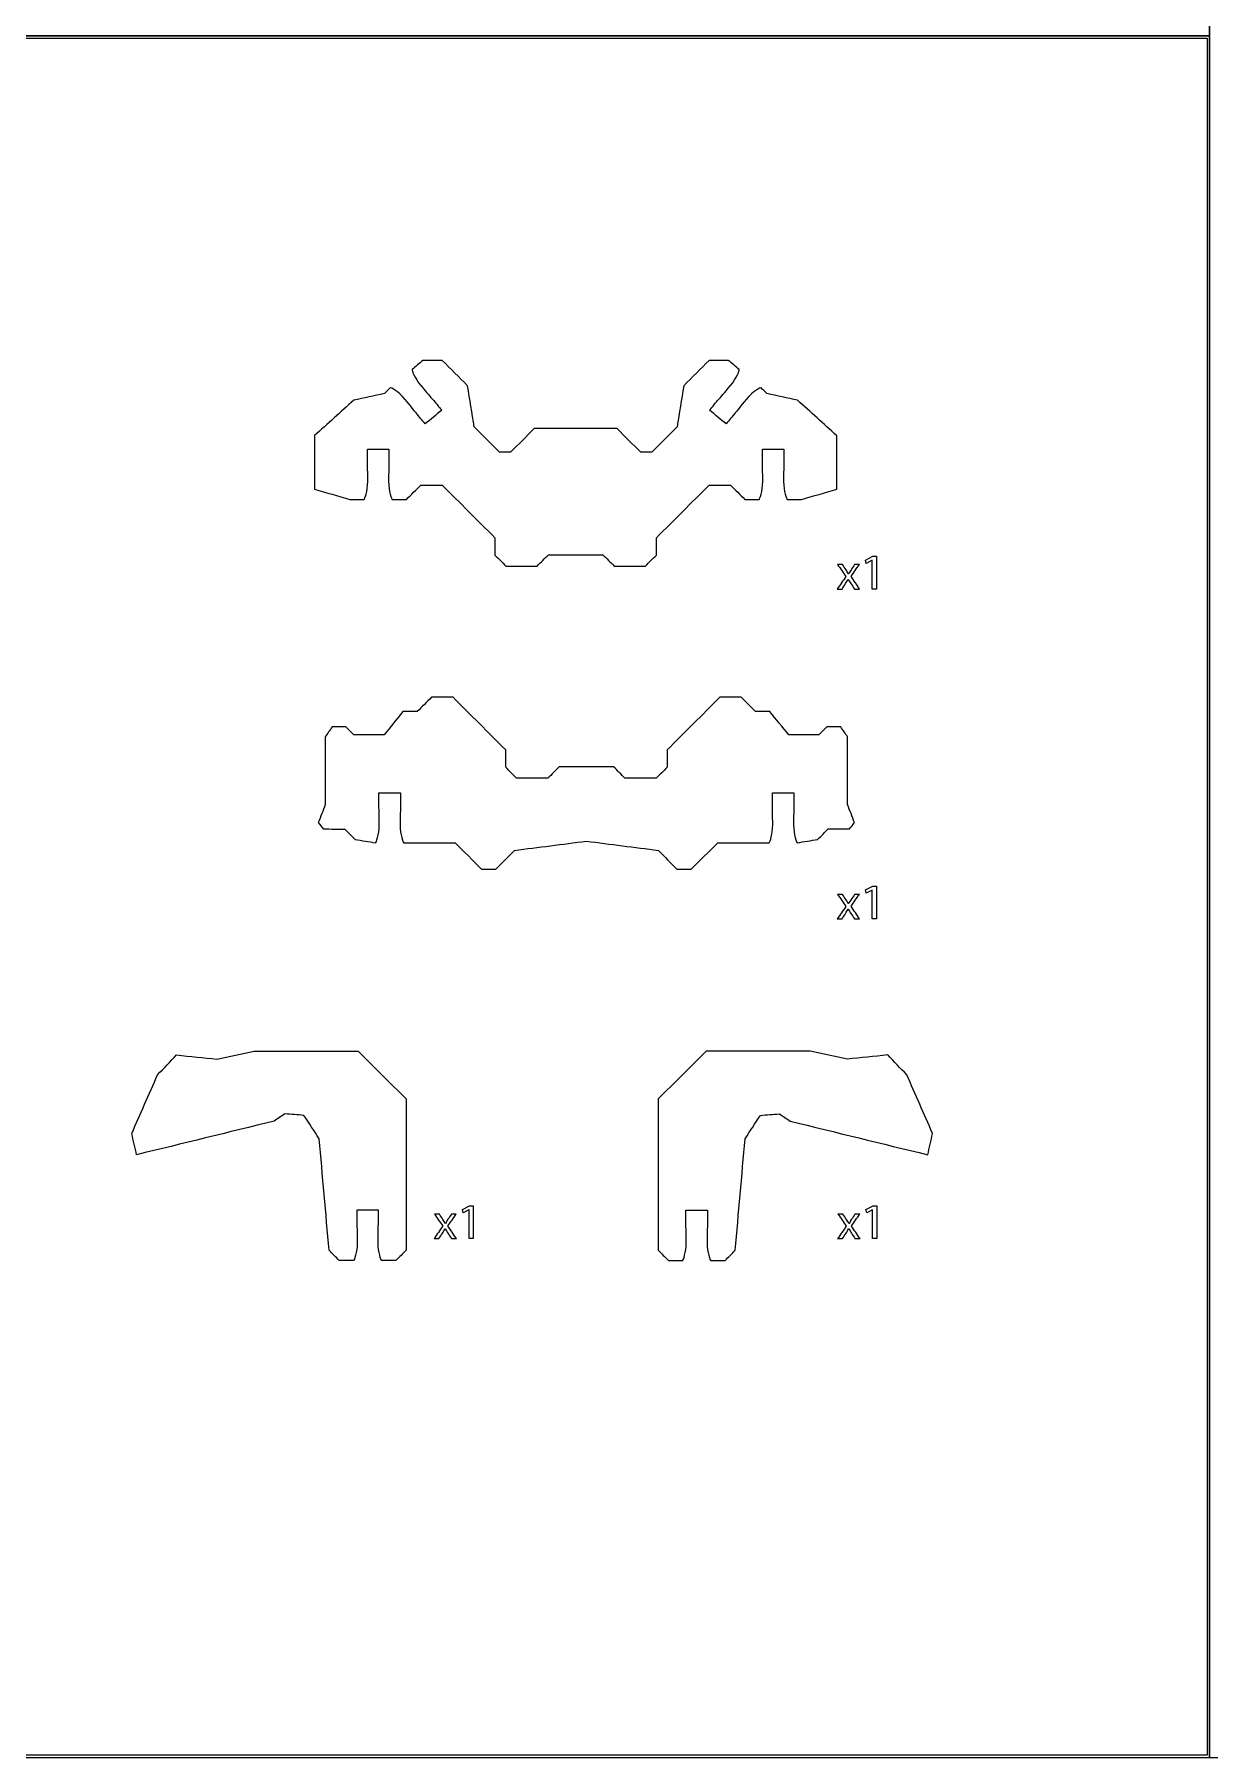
# Model space of a CAD drawing. Extents: x 0 to 850, y 0 to 600.
# Drawn here: x 476.2 to 640, y 0 to 240.2 of the extents above; entities that cross this region are included whole.
import ezdxf

# ---------------------------------------------------------------- set-up
doc = ezdxf.new("R2010")
doc.units = 0
doc.header["$MEASUREMENT"] = 0
doc.layers.add('DEFAULT', color=18, linetype='CONTINUOUS')

msp = doc.modelspace()

# ---------------------------------------------------------------- linework, layer by layer
at = {"layer": 'DEFAULT', "color": 5}
for points in [[(640, 600), (310, 600), (310, 240), (640, 240)], [(850, 600), (640, 600), (640, 0), (850, 0)], [(640, 240), (310, 240), (310, 0), (640, 0)], [(639.65, 0.35), (310.35, 0.35), (310.35, 239.65), (639.65, 239.65)], [(592.97, 166.88), (592.95, 166.88), (592.15, 166.45), (592.03, 166.92), (593.04, 167.46), (593.56, 167.46), (593.56, 162.87), (592.97, 162.87)], [(592.96, 120.9), (592.95, 120.9), (592.15, 120.47), (592.03, 120.94), (593.04, 121.48), (593.56, 121.48), (593.56, 116.89), (592.96, 116.89)], [(536.76, 76.34), (536.75, 76.34), (535.95, 75.91), (535.83, 76.38), (536.83, 76.92), (537.36, 76.92), (537.36, 72.33), (536.76, 72.33)], [(593.02, 76.34), (593.01, 76.34), (592.21, 75.91), (592.09, 76.38), (593.09, 76.92), (593.62, 76.92), (593.62, 72.33), (593.02, 72.33)]]:
    msp.add_lwpolyline(points, close=True, dxfattribs=at)
at = {"layer": 'DEFAULT', "color": 1}
for points, knots in [([(515.22, 184.26), (517.05, 185.9), (518.87, 187.55), (520.69, 189.19), (522.11, 189.5), (523.53, 189.82), (524.96, 190.13), (525.24, 190.41), (525.53, 190.68), (525.82, 190.96), (525.86, 190.99), (526.92, 190.42), (527.81, 189.36), (528.7, 188.31), (529.16, 187.68), (529.38, 187.42), (529.81, 186.91), (530.23, 186.39), (530.66, 185.88), (531.43, 186.52), (532.19, 187.17), (532.96, 187.81), (532.53, 188.32), (532.1, 188.83), (531.68, 189.34), (531.46, 189.6), (530.92, 190.17), (530.03, 191.23), (529.15, 192.29), (528.77, 193.43), (528.82, 193.47), (529.32, 193.89), (529.83, 194.32), (530.34, 194.75), (531.24, 194.75), (532.13, 194.75), (533.03, 194.75), (534.21, 193.57), (535.38, 192.39), (536.56, 191.22), (536.87, 189.3), (537.18, 187.39), (537.48, 185.48), (538.66, 184.3), (539.84, 183.12), (541.02, 181.95), (541.53, 181.95), (542.04, 181.95), (542.55, 181.95), (543.65, 183.04), (544.75, 184.14), (545.85, 185.24), (549.7, 185.24), (553.55, 185.24), (557.4, 185.24), (558.5, 184.14), (559.6, 183.04), (560.7, 181.95), (561.21, 181.95), (561.73, 181.95), (562.24, 181.95), (563.42, 183.12), (564.59, 184.3), (565.77, 185.48), (566.08, 187.39), (566.39, 189.3), (566.69, 191.22), (567.87, 192.39), (569.05, 193.57), (570.23, 194.75), (571.12, 194.75), (572.02, 194.75), (572.91, 194.75), (573.42, 194.32), (573.93, 193.89), (574.44, 193.47), (574.49, 193.43), (574.11, 192.29), (573.22, 191.23), (572.33, 190.17), (571.8, 189.6), (571.58, 189.34), (571.15, 188.83), (570.73, 188.32), (570.3, 187.81), (571.06, 187.17), (571.83, 186.52), (572.6, 185.88), (573.02, 186.39), (573.45, 186.91), (573.88, 187.42), (574.1, 187.68), (574.56, 188.31), (575.45, 189.36), (576.33, 190.42), (577.4, 190.99), (577.44, 190.96), (577.72, 190.68), (578.01, 190.41), (578.3, 190.13), (579.72, 189.82), (581.14, 189.5), (582.56, 189.19), (584.39, 187.54), (586.21, 185.9), (588.03, 184.25), (588.03, 181.76), (588.03, 179.27), (588.03, 176.78), (586.39, 176.31), (584.75, 175.84), (583.12, 175.37), (582.45, 175.37), (581.78, 175.37), (581.12, 175.37), (581.05, 175.37), (580.61, 176.49), (580.61, 177.87), (580.61, 179.25), (580.66, 180.03), (580.66, 180.37), (580.65, 181.03), (580.65, 181.7), (580.65, 182.36), (579.65, 182.36), (578.66, 182.36), (577.66, 182.36), (577.66, 181.7), (577.66, 181.03), (577.66, 180.36), (577.66, 180.03), (577.71, 179.25), (577.71, 177.86), (577.71, 176.49), (577.26, 175.37), (577.21, 175.37), (576.54, 175.37), (575.88, 175.37), (575.21, 175.37), (574.55, 176.03), (573.88, 176.69), (573.22, 177.36), (572.22, 177.36), (571.23, 177.36), (570.23, 177.36), (567.78, 174.9), (565.33, 172.45), (562.88, 170), (562.88, 169.2), (562.88, 168.4), (562.88, 167.59), (562.37, 167.09), (561.87, 166.59), (561.36, 166.08), (559.91, 166.08), (558.45, 166.08), (557, 166.08), (556.47, 166.61), (555.95, 167.13), (555.42, 167.66), (552.89, 167.66), (550.36, 167.66), (547.84, 167.66), (547.31, 167.13), (546.78, 166.61), (546.26, 166.08), (544.8, 166.08), (543.35, 166.08), (541.89, 166.08), (541.39, 166.59), (540.88, 167.09), (540.38, 167.59), (540.38, 168.4), (540.38, 169.2), (540.38, 170), (537.93, 172.45), (535.48, 174.9), (533.03, 177.36), (532.03, 177.36), (531.03, 177.36), (530.04, 177.36), (529.37, 176.69), (528.71, 176.03), (528.05, 175.37), (527.38, 175.37), (526.71, 175.37), (526.05, 175.37), (525.99, 175.37), (525.55, 176.49), (525.55, 177.86), (525.55, 179.25), (525.6, 180.03), (525.59, 180.36), (525.6, 181.03), (525.6, 181.7), (525.6, 182.36), (524.6, 182.36), (523.6, 182.36), (522.6, 182.36), (522.6, 181.7), (522.6, 181.03), (522.6, 180.37), (522.6, 180.03), (522.65, 179.25), (522.65, 177.87), (522.64, 176.49), (522.2, 175.37), (522.14, 175.37), (521.47, 175.37), (520.81, 175.37), (520.14, 175.37), (518.5, 175.84), (516.86, 176.31), (515.23, 176.79), (515.23, 179.28), (515.22, 181.77), (515.22, 184.26)], [0, 0, 0, 0, 20.879897, 20.879897, 20.879897, 33.259061, 33.259061, 33.259061, 36.65391, 36.65391, 36.65391, 37.65391, 37.65391, 37.65391, 38.65391, 38.65391, 38.65391, 44.319543, 44.319543, 44.319543, 52.816113, 52.816113, 52.816113, 58.474072, 58.474072, 58.474072, 59.474072, 59.474072, 59.474072, 60.474072, 60.474072, 60.474072, 66.130794, 66.130794, 66.130794, 73.740794, 73.740794, 73.740794, 87.911214, 87.911214, 87.911214, 104.379356, 104.379356, 104.379356, 118.549776, 118.549776, 118.549776, 122.899776, 122.899776, 122.899776, 136.115603, 136.115603, 136.115603, 168.865603, 168.865603, 168.865603, 182.081431, 182.081431, 182.081431, 186.431431, 186.431431, 186.431431, 200.601851, 200.601851, 200.601851, 217.069993, 217.069993, 217.069993, 231.240413, 231.240413, 231.240413, 238.850413, 238.850413, 238.850413, 244.507134, 244.507134, 244.507134, 245.507134, 245.507134, 245.507134, 246.507134, 246.507134, 246.507134, 252.165093, 252.165093, 252.165093, 260.661663, 260.661663, 260.661663, 266.327296, 266.327296, 266.327296, 267.327296, 267.327296, 267.327296, 268.327296, 268.327296, 268.327296, 271.722145, 271.722145, 271.722145, 284.101309, 284.101309, 284.101309, 304.987908, 304.987908, 304.987908, 326.15791, 326.15791, 326.15791, 340.653599, 340.653599, 340.653599, 346.313599, 346.313599, 346.313599, 347.313599, 347.313599, 347.313599, 348.313599, 348.313599, 348.313599, 353.973608, 353.973608, 353.973608, 362.463608, 362.463608, 362.463608, 368.133617, 368.133617, 368.133617, 369.133617, 369.133617, 369.133617, 370.133617, 370.133617, 370.133617, 375.803617, 375.803617, 375.803617, 383.779781, 383.779781, 383.779781, 392.259781, 392.259781, 392.259781, 421.731992, 421.731992, 421.731992, 428.561992, 428.561992, 428.561992, 434.628968, 434.628968, 434.628968, 446.998968, 446.998968, 446.998968, 453.334645, 453.334645, 453.334645, 474.824645, 474.824645, 474.824645, 481.160322, 481.160322, 481.160322, 493.530322, 493.530322, 493.530322, 499.597298, 499.597298, 499.597298, 506.427298, 506.427298, 506.427298, 535.899509, 535.899509, 535.899509, 544.379509, 544.379509, 544.379509, 552.355673, 552.355673, 552.355673, 558.025673, 558.025673, 558.025673, 559.025673, 559.025673, 559.025673, 560.025673, 560.025673, 560.025673, 565.695682, 565.695682, 565.695682, 574.185682, 574.185682, 574.185682, 579.845691, 579.845691, 579.845691, 580.845691, 580.845691, 580.845691, 581.845691, 581.845691, 581.845691, 587.505691, 587.505691, 587.505691, 602.01138, 602.01138, 602.01138, 623.181382, 623.181382, 623.181382, 623.181382]), ([(515.75, 130.31), (516.08, 131.15), (516.4, 131.98), (516.72, 132.82), (516.72, 135.97), (516.72, 139.12), (516.72, 142.27), (517.04, 142.73), (517.35, 143.19), (517.66, 143.65), (518.31, 143.65), (518.96, 143.65), (519.61, 143.65), (519.98, 143.29), (520.35, 142.92), (520.71, 142.55), (522.12, 142.55), (523.52, 142.55), (524.92, 142.55), (525.79, 143.63), (526.67, 144.72), (527.54, 145.8), (528.21, 145.8), (528.88, 145.8), (529.54, 145.8), (530.21, 146.46), (530.87, 147.13), (531.53, 147.79), (532.53, 147.79), (533.53, 147.79), (534.53, 147.79), (536.98, 145.34), (539.43, 142.89), (541.88, 140.44), (541.88, 139.63), (541.88, 138.83), (541.88, 138.03), (542.38, 137.52), (542.89, 137.02), (543.39, 136.51), (544.85, 136.51), (546.3, 136.51), (547.75, 136.51), (548.28, 137.04), (548.81, 137.57), (549.34, 138.09), (551.86, 138.09), (554.39, 138.09), (556.92, 138.09), (557.44, 137.57), (557.97, 137.04), (558.5, 136.51), (559.95, 136.51), (561.41, 136.51), (562.86, 136.51), (563.37, 137.02), (563.87, 137.52), (564.37, 138.03), (564.37, 138.83), (564.37, 139.63), (564.37, 140.44), (566.82, 142.89), (569.28, 145.34), (571.73, 147.79), (572.72, 147.79), (573.72, 147.79), (574.72, 147.79), (575.38, 147.13), (576.04, 146.46), (576.71, 145.8), (577.37, 145.8), (578.04, 145.8), (578.71, 145.8), (579.58, 144.72), (580.46, 143.63), (581.34, 142.55), (582.74, 142.55), (584.14, 142.55), (585.54, 142.55), (585.91, 142.92), (586.28, 143.29), (586.65, 143.65), (587.29, 143.65), (587.94, 143.65), (588.59, 143.65), (588.91, 143.19), (589.22, 142.73), (589.53, 142.27), (589.53, 139.12), (589.53, 135.97), (589.53, 132.82), (589.85, 131.98), (590.18, 131.15), (590.5, 130.31), (590.27, 130.02), (590.05, 129.74), (589.82, 129.45), (588.82, 129.45), (587.82, 129.44), (586.83, 129.43), (586.35, 128.95), (585.87, 128.48), (585.4, 128), (585.39, 127.99), (585.39, 127.99), (585.39, 127.98), (585.39, 127.98), (585.38, 127.98), (585.38, 127.98), (584.42, 127.82), (583.47, 127.66), (582.51, 127.5), (582.45, 127.5), (582.01, 128.61), (582, 129.99), (582, 131.38), (582.05, 132.16), (582.05, 132.5), (582.05, 133.16), (582.05, 133.83), (582.05, 134.49), (581.05, 134.49), (580.05, 134.49), (579.05, 134.49), (579.05, 133.83), (579.05, 133.16), (579.05, 132.5), (579.05, 132.15), (579.1, 131.38), (579.1, 129.99), (579.1, 128.72), (578.72, 127.66), (578.62, 127.51), (578.61, 127.5), (578.61, 127.49), (578.6, 127.49), (576.21, 127.49), (573.82, 127.49), (571.43, 127.49), (570.2, 126.28), (568.98, 125.06), (567.75, 123.85), (567.08, 123.85), (566.42, 123.85), (565.75, 123.85), (564.89, 124.71), (564.02, 125.58), (563.16, 126.45), (559.81, 126.87), (556.47, 127.3), (553.13, 127.73), (549.78, 127.3), (546.44, 126.87), (543.1, 126.45), (542.23, 125.58), (541.37, 124.71), (540.51, 123.85), (539.84, 123.85), (539.17, 123.85), (538.51, 123.85), (537.28, 125.06), (536.05, 126.28), (534.83, 127.49), (532.44, 127.49), (530.05, 127.49), (527.65, 127.49), (527.6, 127.49), (527.15, 128.62), (527.15, 129.99), (527.15, 131.38), (527.21, 132.15), (527.2, 132.5), (527.2, 133.16), (527.2, 133.83), (527.21, 134.49), (526.21, 134.49), (525.21, 134.49), (524.21, 134.49), (524.21, 133.83), (524.21, 133.16), (524.21, 132.5), (524.2, 132.16), (524.25, 131.38), (524.25, 129.99), (524.25, 128.61), (523.8, 127.5), (523.74, 127.5), (522.79, 127.66), (521.83, 127.82), (520.87, 127.98), (520.4, 128.45), (519.92, 128.93), (519.44, 129.41), (518.45, 129.42), (517.45, 129.43), (516.45, 129.43), (516.22, 129.72), (515.99, 130.02), (515.75, 130.31)], [0, 0, 0, 0, 7.629024, 7.629024, 7.629024, 34.429024, 34.429024, 34.429024, 39.163683, 39.163683, 39.163683, 44.683683, 44.683683, 44.683683, 49.110171, 49.110171, 49.110171, 61.030171, 61.030171, 61.030171, 72.869838, 72.869838, 72.869838, 78.539838, 78.539838, 78.539838, 86.516002, 86.516002, 86.516002, 94.996002, 94.996002, 94.996002, 124.468213, 124.468213, 124.468213, 131.298213, 131.298213, 131.298213, 137.365189, 137.365189, 137.365189, 149.735189, 149.735189, 149.735189, 156.070866, 156.070866, 156.070866, 177.560866, 177.560866, 177.560866, 183.896543, 183.896543, 183.896543, 196.266543, 196.266543, 196.266543, 202.333519, 202.333519, 202.333519, 209.163519, 209.163519, 209.163519, 238.635729, 238.635729, 238.635729, 247.115729, 247.115729, 247.115729, 255.091894, 255.091894, 255.091894, 260.761894, 260.761894, 260.761894, 272.607847, 272.607847, 272.607847, 284.527847, 284.527847, 284.527847, 288.954335, 288.954335, 288.954335, 294.474335, 294.474335, 294.474335, 299.203363, 299.203363, 299.203363, 326.003363, 326.003363, 326.003363, 333.635983, 333.635983, 333.635983, 336.731351, 336.731351, 336.731351, 345.221563, 345.221563, 345.221563, 350.963287, 350.963287, 350.963287, 351.963287, 351.963287, 351.963287, 352.004519, 352.004519, 352.004519, 360.247485, 360.247485, 360.247485, 361.247485, 361.247485, 361.247485, 362.247485, 362.247485, 362.247485, 367.897485, 367.897485, 367.897485, 376.397485, 376.397485, 376.397485, 382.057494, 382.057494, 382.057494, 383.057494, 383.057494, 383.057494, 384.057494, 384.057494, 384.057494, 385.057494, 385.057494, 385.057494, 405.397494, 405.397494, 405.397494, 420.070098, 420.070098, 420.070098, 425.740098, 425.740098, 425.740098, 436.141641, 436.141641, 436.141641, 464.803715, 464.803715, 464.803715, 493.465789, 493.465789, 493.465789, 503.867333, 503.867333, 503.867333, 509.537333, 509.537333, 509.537333, 524.209936, 524.209936, 524.209936, 544.549936, 544.549936, 544.549936, 545.549936, 545.549936, 545.549936, 546.549936, 546.549936, 546.549936, 552.209945, 552.209945, 552.209945, 560.709945, 560.709945, 560.709945, 566.359945, 566.359945, 566.359945, 567.359945, 567.359945, 567.359945, 568.359945, 568.359945, 568.359945, 576.612775, 576.612775, 576.612775, 582.354499, 582.354499, 582.354499, 590.844711, 590.844711, 590.844711, 594.011934, 594.011934, 594.011934, 594.011934]), ([(527.99, 70.7), (527.99, 77.73), (527.98, 84.76), (527.98, 91.8), (525.76, 94.02), (523.54, 96.24), (521.31, 98.46), (516.48, 98.46), (511.65, 98.47), (506.82, 98.47), (505.09, 98.09), (503.35, 97.72), (501.62, 97.34), (499.74, 97.54), (497.87, 97.73), (496, 97.93), (495.11, 97.01), (494.23, 96.09), (493.34, 95.17), (492.14, 92.44), (490.94, 89.7), (489.74, 86.97), (489.97, 85.99), (490.19, 85), (490.42, 84.02), (496.82, 85.58), (503.22, 87.15), (509.61, 88.72), (510.11, 89.05), (510.61, 89.38), (511.1, 89.71), (511.99, 89.65), (512.87, 89.58), (513.75, 89.51), (514.46, 88.43), (515.17, 87.34), (515.88, 86.26), (516.34, 81.07), (516.8, 75.88), (517.25, 70.7), (517.73, 70.23), (518.2, 69.75), (518.67, 69.28), (519.34, 69.28), (520, 69.28), (520.67, 69.28), (520.73, 69.28), (521.17, 70.41), (521.18, 71.79), (521.18, 73.17), (521.13, 73.95), (521.13, 74.29), (521.13, 74.95), (521.13, 75.62), (521.13, 76.29), (522.13, 76.29), (523.13, 76.29), (524.13, 76.29), (524.13, 75.62), (524.13, 74.95), (524.12, 74.29), (524.12, 73.94), (524.07, 73.17), (524.08, 71.79), (524.08, 70.41), (524.52, 69.28), (524.58, 69.28), (525.24, 69.28), (525.91, 69.28), (526.57, 69.28), (527.04, 69.76), (527.52, 70.23), (527.99, 70.7)], [0, 0, 0, 0, 59.790001, 59.790001, 59.790001, 86.525709, 86.525709, 86.525709, 127.60571, 127.60571, 127.60571, 142.69461, 142.69461, 142.69461, 158.710868, 158.710868, 158.710868, 169.574099, 169.574099, 169.574099, 194.953965, 194.953965, 194.953965, 203.539127, 203.539127, 203.539127, 259.565538, 259.565538, 259.565538, 264.646611, 264.646611, 264.646611, 272.169004, 272.169004, 272.169004, 283.196738, 283.196738, 283.196738, 327.477055, 327.477055, 327.477055, 333.148069, 333.148069, 333.148069, 338.808069, 338.808069, 338.808069, 339.808069, 339.808069, 339.808069, 340.808069, 340.808069, 340.808069, 346.478078, 346.478078, 346.478078, 354.978078, 354.978078, 354.978078, 360.648087, 360.648087, 360.648087, 361.648087, 361.648087, 361.648087, 362.648087, 362.648087, 362.648087, 368.308087, 368.308087, 368.308087, 373.986158, 373.986158, 373.986158, 373.986158]), ([(563.14, 70.7), (563.14, 77.73), (563.14, 84.76), (563.14, 91.8), (565.37, 94.02), (567.59, 96.24), (569.82, 98.46), (574.65, 98.46), (579.48, 98.47), (584.31, 98.47), (586.04, 98.09), (587.78, 97.72), (589.51, 97.34), (591.38, 97.54), (593.26, 97.73), (595.13, 97.93), (596.02, 97.01), (596.9, 96.09), (597.79, 95.17), (598.99, 92.44), (600.19, 89.7), (601.39, 86.97), (601.16, 85.99), (600.94, 85), (600.71, 84.02), (594.31, 85.58), (587.91, 87.15), (581.51, 88.72), (581.02, 89.05), (580.52, 89.38), (580.03, 89.71), (579.14, 89.65), (578.26, 89.58), (577.38, 89.51), (576.67, 88.43), (575.96, 87.34), (575.25, 86.26), (574.79, 81.07), (574.33, 75.88), (573.88, 70.7), (573.4, 70.23), (572.93, 69.75), (572.46, 69.28), (571.79, 69.28), (571.13, 69.28), (570.46, 69.28), (570.4, 69.28), (569.96, 70.41), (569.95, 71.79), (569.95, 73.17), (570, 73.95), (570, 74.29), (570, 74.95), (570, 75.62), (570, 76.29), (569, 76.29), (568, 76.29), (567, 76.29), (567, 75.62), (567, 74.95), (567, 74.29), (567, 73.94), (567.06, 73.17), (567.05, 71.79), (567.05, 70.41), (566.61, 69.28), (566.55, 69.28), (565.89, 69.28), (565.22, 69.28), (564.56, 69.28), (564.08, 69.76), (563.61, 70.23), (563.14, 70.7)], [0, 0, 0, 0, 59.790001, 59.790001, 59.790001, 86.525709, 86.525709, 86.525709, 127.60571, 127.60571, 127.60571, 142.69461, 142.69461, 142.69461, 158.710868, 158.710868, 158.710868, 169.574099, 169.574099, 169.574099, 194.953965, 194.953965, 194.953965, 203.539127, 203.539127, 203.539127, 259.565538, 259.565538, 259.565538, 264.646611, 264.646611, 264.646611, 272.169004, 272.169004, 272.169004, 283.196738, 283.196738, 283.196738, 327.477055, 327.477055, 327.477055, 333.148069, 333.148069, 333.148069, 338.808069, 338.808069, 338.808069, 339.808069, 339.808069, 339.808069, 340.808069, 340.808069, 340.808069, 346.478078, 346.478078, 346.478078, 354.978078, 354.978078, 354.978078, 360.648087, 360.648087, 360.648087, 361.648087, 361.648087, 361.648087, 362.648087, 362.648087, 362.648087, 368.308087, 368.308087, 368.308087, 373.986158, 373.986158, 373.986158, 373.986158])]:
    msp.add_open_spline(points, degree=3, knots=knots, dxfattribs=at)
at = {"layer": 'DEFAULT', "color": 5}
for points, knots in [([(588.84, 166.29), (589, 166.04), (589.16, 165.8), (589.32, 165.55), (589.45, 165.36), (589.56, 165.19), (589.67, 165), (589.68, 165), (589.68, 165), (589.69, 165), (589.8, 165.2), (589.92, 165.38), (590.03, 165.56), (590.19, 165.8), (590.35, 166.04), (590.51, 166.29), (590.73, 166.29), (590.96, 166.29), (591.18, 166.29), (590.79, 165.74), (590.4, 165.19), (590.02, 164.64), (590.42, 164.05), (590.82, 163.46), (591.22, 162.87), (590.98, 162.87), (590.74, 162.87), (590.51, 162.87), (590.34, 163.13), (590.18, 163.38), (590.01, 163.64), (589.87, 163.84), (589.76, 164.03), (589.64, 164.23), (589.64, 164.23), (589.63, 164.23), (589.63, 164.23), (589.51, 164.03), (589.39, 163.85), (589.27, 163.64), (589.1, 163.38), (588.94, 163.13), (588.77, 162.87), (588.55, 162.87), (588.32, 162.87), (588.09, 162.87), (588.49, 163.45), (588.9, 164.03), (589.3, 164.61), (588.92, 165.17), (588.53, 165.73), (588.15, 166.29), (588.38, 166.29), (588.61, 166.29), (588.84, 166.29)], [0, 0, 0, 0, 2.497543, 2.497543, 2.497543, 3.497543, 3.497543, 3.497543, 3.557543, 3.557543, 3.557543, 4.557543, 4.557543, 4.557543, 7.025984, 7.025984, 7.025984, 8.926984, 8.926984, 8.926984, 14.65566, 14.65566, 14.65566, 20.703535, 20.703535, 20.703535, 22.704535, 22.704535, 22.704535, 25.307065, 25.307065, 25.307065, 26.307065, 26.307065, 26.307065, 26.347065, 26.347065, 26.347065, 27.347065, 27.347065, 27.347065, 29.939277, 29.939277, 29.939277, 31.879277, 31.879277, 31.879277, 37.900653, 37.900653, 37.900653, 43.665675, 43.665675, 43.665675, 45.625675, 45.625675, 45.625675, 45.625675]), ([(588.84, 120.31), (589, 120.06), (589.16, 119.82), (589.32, 119.57), (589.45, 119.38), (589.56, 119.21), (589.67, 119.02), (589.68, 119.02), (589.68, 119.02), (589.69, 119.02), (589.8, 119.22), (589.92, 119.4), (590.03, 119.58), (590.19, 119.82), (590.35, 120.06), (590.51, 120.31), (590.73, 120.31), (590.96, 120.31), (591.18, 120.31), (590.79, 119.76), (590.4, 119.21), (590.02, 118.66), (590.42, 118.07), (590.82, 117.48), (591.22, 116.89), (590.98, 116.89), (590.74, 116.89), (590.51, 116.89), (590.34, 117.15), (590.18, 117.4), (590.01, 117.66), (589.87, 117.86), (589.76, 118.05), (589.64, 118.25), (589.64, 118.25), (589.63, 118.25), (589.63, 118.25), (589.51, 118.05), (589.39, 117.87), (589.27, 117.66), (589.1, 117.4), (588.94, 117.15), (588.77, 116.89), (588.55, 116.89), (588.32, 116.89), (588.09, 116.89), (588.49, 117.47), (588.9, 118.05), (589.3, 118.63), (588.92, 119.19), (588.53, 119.75), (588.15, 120.31), (588.38, 120.31), (588.61, 120.31), (588.84, 120.31)], [0, 0, 0, 0, 2.496157, 2.496157, 2.496157, 3.496157, 3.496157, 3.496157, 3.557157, 3.557157, 3.557157, 4.557157, 4.557157, 4.557157, 7.026432, 7.026432, 7.026432, 8.927432, 8.927432, 8.927432, 14.655291, 14.655291, 14.655291, 20.702604, 20.702604, 20.702604, 22.702604, 22.702604, 22.702604, 25.30568, 25.30568, 25.30568, 26.30568, 26.30568, 26.30568, 26.34568, 26.34568, 26.34568, 27.34568, 27.34568, 27.34568, 29.937892, 29.937892, 29.937892, 31.877892, 31.877892, 31.877892, 37.898447, 37.898447, 37.898447, 43.663469, 43.663469, 43.663469, 45.623469, 45.623469, 45.623469, 45.623469]), ([(532.63, 75.74), (532.79, 75.5), (532.96, 75.25), (533.12, 75.01), (533.25, 74.82), (533.35, 74.64), (533.46, 74.45), (533.47, 74.45), (533.48, 74.45), (533.49, 74.45), (533.6, 74.66), (533.71, 74.83), (533.82, 75.02), (533.98, 75.26), (534.14, 75.5), (534.3, 75.74), (534.53, 75.74), (534.75, 75.74), (534.97, 75.74), (534.59, 75.19), (534.2, 74.64), (533.81, 74.09), (534.21, 73.5), (534.61, 72.92), (535.01, 72.33), (534.77, 72.33), (534.54, 72.33), (534.3, 72.33), (534.14, 72.58), (533.97, 72.84), (533.8, 73.1), (533.67, 73.3), (533.56, 73.49), (533.44, 73.69), (533.43, 73.69), (533.43, 73.69), (533.42, 73.69), (533.31, 73.49), (533.19, 73.3), (533.06, 73.1), (532.9, 72.84), (532.73, 72.58), (532.57, 72.33), (532.34, 72.33), (532.11, 72.33), (531.88, 72.33), (532.29, 72.91), (532.69, 73.49), (533.1, 74.07), (532.71, 74.63), (532.33, 75.19), (531.94, 75.74), (532.17, 75.74), (532.4, 75.74), (532.63, 75.74)], [0, 0, 0, 0, 2.497543, 2.497543, 2.497543, 3.497543, 3.497543, 3.497543, 3.557543, 3.557543, 3.557543, 4.557543, 4.557543, 4.557543, 7.026819, 7.026819, 7.026819, 8.927819, 8.927819, 8.927819, 14.656494, 14.656494, 14.656494, 20.70437, 20.70437, 20.70437, 22.70537, 22.70537, 22.70537, 25.3079, 25.3079, 25.3079, 26.3079, 26.3079, 26.3079, 26.3479, 26.3479, 26.3479, 27.3479, 27.3479, 27.3479, 29.940112, 29.940112, 29.940112, 31.880112, 31.880112, 31.880112, 37.901487, 37.901487, 37.901487, 43.666509, 43.666509, 43.666509, 45.626509, 45.626509, 45.626509, 45.626509]), ([(588.89, 75.74), (589.06, 75.5), (589.22, 75.26), (589.38, 75.01), (589.51, 74.82), (589.61, 74.64), (589.73, 74.45), (589.73, 74.45), (589.74, 74.45), (589.75, 74.45), (589.86, 74.66), (589.97, 74.83), (590.09, 75.02), (590.25, 75.26), (590.41, 75.5), (590.57, 75.74), (590.79, 75.74), (591.01, 75.74), (591.24, 75.74), (590.85, 75.19), (590.46, 74.64), (590.07, 74.09), (590.47, 73.5), (590.87, 72.92), (591.27, 72.33), (591.04, 72.33), (590.8, 72.33), (590.57, 72.33), (590.4, 72.59), (590.23, 72.84), (590.07, 73.1), (589.93, 73.3), (589.82, 73.49), (589.7, 73.69), (589.69, 73.69), (589.69, 73.69), (589.68, 73.69), (589.57, 73.49), (589.45, 73.3), (589.32, 73.1), (589.16, 72.84), (588.99, 72.59), (588.83, 72.33), (588.6, 72.33), (588.37, 72.33), (588.15, 72.33), (588.55, 72.91), (588.95, 73.49), (589.36, 74.07), (588.97, 74.63), (588.59, 75.19), (588.2, 75.74), (588.43, 75.74), (588.66, 75.74), (588.89, 75.74)], [0, 0, 0, 0, 2.49671, 2.49671, 2.49671, 3.49671, 3.49671, 3.49671, 3.55671, 3.55671, 3.55671, 4.55671, 4.55671, 4.55671, 7.025985, 7.025985, 7.025985, 8.926985, 8.926985, 8.926985, 14.654844, 14.654844, 14.654844, 20.70272, 20.70272, 20.70272, 22.70372, 22.70372, 22.70372, 25.306249, 25.306249, 25.306249, 26.306249, 26.306249, 26.306249, 26.346249, 26.346249, 26.346249, 27.346249, 27.346249, 27.346249, 29.938461, 29.938461, 29.938461, 31.878461, 31.878461, 31.878461, 37.899016, 37.899016, 37.899016, 43.664038, 43.664038, 43.664038, 45.624038, 45.624038, 45.624038, 45.624038])]:
    msp.add_open_spline(points, degree=3, knots=knots, dxfattribs=at)

doc.saveas('drawing.dxf')
